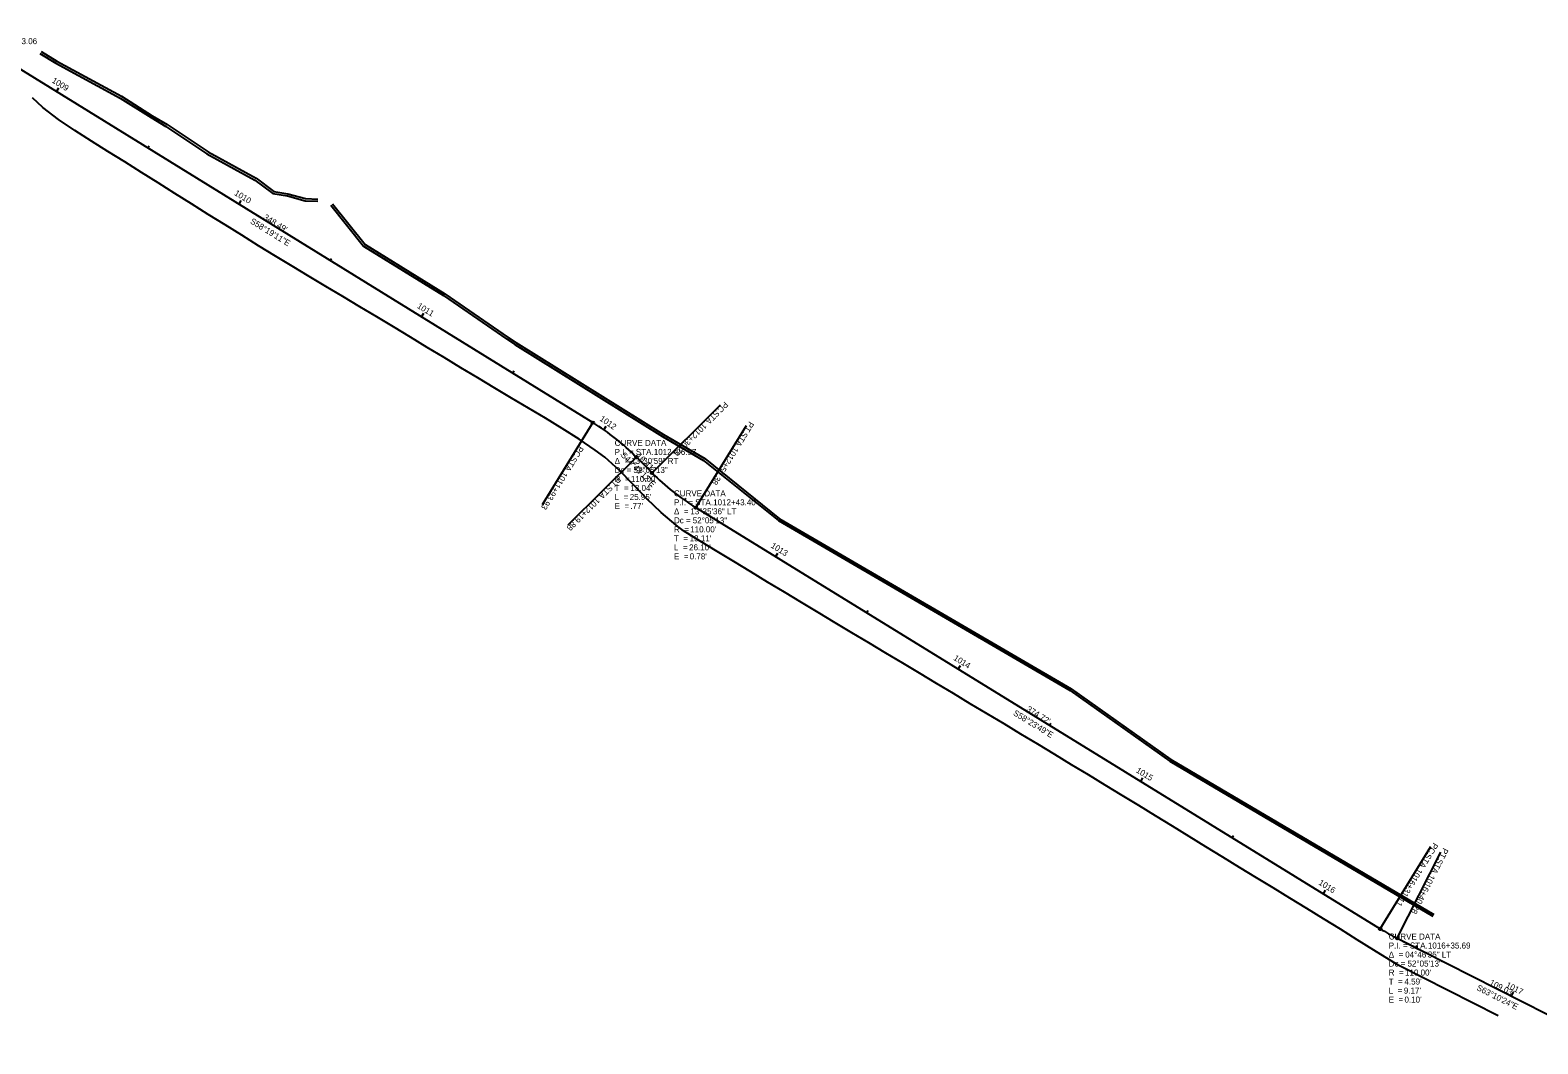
# Model space of a CAD drawing. Extents: x 134217 to 145174, y 333052 to 339902.
# Drawn here: x 134972 to 135675, y 338945 to 339418 of the extents above; entities that cross this region are included whole.
import ezdxf

# ---------------------------------------------------------------- set-up
doc = ezdxf.new("R2010")
doc.units = 0
for name, color, linetype in [('Default', 7, 'Continuous'), ('DR_P_Ditch', 7, 'Continuous'), ('DT_P_Tie', 7, 'Continuous'), ('GE_P_Alignment', 7, 'Continuous'), ('GE_P_Alignment_100_Bearings', 7, 'Continuous'), ('GE_P_Alignment_100_Cardinal_Points', 7, 'Continuous'), ('GE_P_Alignment_100_Curve_Data', 7, 'Continuous'), ('GE_P_Alignment_100_Distances', 7, 'Continuous'), ('GE_P_Alignment_100_Stations', 7, 'Continuous'), ('PM_X_Edge_Line', 7, 'Continuous'), ('SC_Scratch1', 7, 'Continuous'), ('SC_Scratch7', 7, 'Continuous')]:
    doc.layers.add(name, color=color, linetype=linetype)

msp = doc.modelspace()

# ---------------------------------------------------------------- linework, layer by layer
at = {"layer": 'Default'}
msp.add_lwpolyline([(135112.89, 339336.64), (135128.15, 339317.63), (135165.34, 339294.69), (135194.82, 339274.29), (135198.5, 339271.92), (135267.38, 339229.01), (135286.55, 339217.82), (135321.49, 339189.77), (135457.52, 339110.47), (135503.96, 339077.57), (135626.59, 339005.24)], dxfattribs=at)
at = {"layer": 'DR_P_Ditch'}
for p, q in [((134977.07, 339407.65), (134984.38, 339403.14)), ((134984.38, 339403.14), (135014.51, 339386.82)), ((135014.51, 339386.82), (135028.92, 339377.69)), ((135028.92, 339377.69), (135035.81, 339373.54)), ((135035.81, 339373.54), (135054.94, 339360.86)), ((135054.94, 339360.86), (135077.35, 339348.54)), ((135077.35, 339348.54), (135085.53, 339342.4)), ((135085.53, 339342.4), (135092.14, 339341.36)), ((135092.14, 339341.36), (135100.32, 339339.05)), ((135100.32, 339339.05), (135106.18, 339338.83))]:
    msp.add_line(p, q, dxfattribs=at)
at = {"layer": 'DT_P_Tie'}
for p, q in [((134976.54, 339406.8), (134983.87, 339402.27)), ((134983.87, 339402.27), (135014, 339385.95)), ((135014, 339385.95), (135028.4, 339376.84)), ((135028.4, 339376.84), (135035.27, 339372.69)), ((135035.27, 339372.69), (135054.42, 339360)), ((135054.42, 339360), (135076.81, 339347.7)), ((135076.81, 339347.7), (135085.13, 339341.45)), ((135085.13, 339341.45), (135091.93, 339340.38)), ((135091.93, 339340.38), (135100.16, 339338.06)), ((135100.16, 339338.06), (135106.14, 339337.83))]:
    msp.add_line(p, q, dxfattribs=at)
msp.add_lwpolyline([(135112.11, 339336.01), (135127.48, 339316.87), (135164.79, 339293.85), (135194.27, 339273.46), (135197.97, 339271.07), (135266.87, 339228.16), (135285.98, 339216.99), (135320.92, 339188.94), (135456.98, 339109.63), (135503.41, 339076.73), (135626.08, 339004.38)], dxfattribs=at)
at = {"layer": 'GE_P_Alignment'}
for p, q in [((134937.83, 339417.61), (135234.4, 339234.59)), ((135254.68, 339218.5), (135262.01, 339211.11)), ((135282.41, 339194.94), (135601.56, 338998.57)), ((135609.56, 338994.1), (135706.86, 338944.89))]:
    msp.add_line(p, q, dxfattribs=at)
for centre, start, end in [((135176.63, 339140.98), 44.80341, 58.3198), ((135340.06, 339288.63), 224.80341, 238.39686), ((135659.21, 339092.26), 238.39686, 243.17324)]:
    msp.add_arc(centre, 110, start, end, dxfattribs=at)
at = {"layer": 'GE_P_Alignment_100_Cardinal_Points'}
for p, q in [((135262.01, 339211.11), (135293.94, 339242.82)), ((135234.4, 339234.59), (135210.77, 339196.3)), ((135282.41, 339194.94), (135306, 339233.27)), ((135254.68, 339218.5), (135222.75, 339186.79)), ((135601.56, 338998.57), (135625.14, 339036.9)), ((135609.56, 338994.1), (135629.87, 339034.26))]:
    msp.add_line(p, q, dxfattribs=at)
for centre in [(135234.4, 339234.59), (135254.68, 339218.5), (135262.01, 339211.11), (135282.41, 339194.94), (135601.56, 338998.57), (135609.56, 338994.1)]:
    msp.add_circle(centre, 0.6, dxfattribs=at)
at = {"layer": 'GE_P_Alignment_100_Stations'}
for p, q in [((134984.26, 339388.96), (134985.31, 339390.66)), ((135026.81, 339362.7), (135027.44, 339363.72)), ((135069.36, 339336.44), (135070.41, 339338.14)), ((135111.91, 339310.18), (135112.54, 339311.2)), ((135154.46, 339283.92), (135155.51, 339285.62)), ((135197.01, 339257.66), (135197.64, 339258.68)), ((135239.47, 339231.26), (135240.61, 339232.9)), ((135277.08, 339198.44), (135277.76, 339199.43)), ((135319.56, 339172.08), (135320.61, 339173.79)), ((135362.15, 339145.88), (135362.78, 339146.9)), ((135404.73, 339119.68), (135405.78, 339121.38)), ((135447.32, 339093.48), (135447.94, 339094.5)), ((135489.9, 339067.28), (135490.95, 339068.98)), ((135532.49, 339041.08), (135533.11, 339042.1)), ((135575.07, 339014.87), (135576.12, 339016.58)), ((135618.24, 338989.71), (135618.78, 338990.78)), ((135662.86, 338967.15), (135663.76, 338968.93))]:
    msp.add_line(p, q, dxfattribs=at)
at = {"layer": 'PM_X_Edge_Line'}
msp.add_lwpolyline([(135656.62, 338957.98), (135610.03, 338981.54), (135598.63, 338988.62), (135590.82, 338993.47), (135583, 338998.32), (135575.17, 339003.15), (135567.32, 339007.99), (135559.48, 339012.79), (135551.66, 339017.6), (135543.83, 339022.36), (135536.01, 339027.17), (135528.16, 339032), (135520.34, 339036.8), (135512.52, 339041.6), (135504.68, 339046.4), (135496.86, 339051.22), (135489.04, 339056), (135481.19, 339060.77), (135473.34, 339065.56), (135465.49, 339070.3), (135457.65, 339075.08), (135449.79, 339079.85), (135441.9, 339084.61), (135434.04, 339089.33), (135426.16, 339094.05), (135418.28, 339098.78), (135410.4, 339103.51), (135402.54, 339108.26), (135394.64, 339112.95), (135386.76, 339117.69), (135378.89, 339122.39), (135370.98, 339127.07), (135363.1, 339131.83), (135355.23, 339136.55), (135347.35, 339141.28), (135339.5, 339146.02), (135331.62, 339150.77), (135323.78, 339155.5), (135315.9, 339160.25), (135308.05, 339164.99), (135300.19, 339169.78), (135292.34, 339174.52), (135284.47, 339179.26), (135276.68, 339184.14), (135273.28, 339186.75), (135266.22, 339192.7), (135259.57, 339199.07), (135253.2, 339205.71), (135246.75, 339212.29), (135239.9, 339218.43), (135235.51, 339221.72), (135227.93, 339226.84), (135220.15, 339231.8), (135212.31, 339236.61), (135204.38, 339241.27), (135196.49, 339245.98), (135188.64, 339250.7), (135180.75, 339255.42), (135172.88, 339260.14), (135165.03, 339264.89), (135157.16, 339269.69), (135149.31, 339274.45), (135141.46, 339279.19), (135133.59, 339283.94), (135125.7, 339288.63), (135117.82, 339293.36), (135109.89, 339298.07), (135102.03, 339302.75), (135094.19, 339307.52), (135086.31, 339312.29), (135078.49, 339317.1), (135070.64, 339321.96), (135062.83, 339326.83), (135054.99, 339331.67), (135047.2, 339336.55), (135039.41, 339341.44), (135031.62, 339346.37), (135023.86, 339351.28), (135016.05, 339356.16), (135008.25, 339361.02), (135000.49, 339365.89), (134992.74, 339370.83), (134985.17, 339376.02), (134977.87, 339381.59), (134973.1, 339386.04)], dxfattribs=at)
at = {"layer": 'SC_Scratch1'}
for p, q in [((134940.29, 339416.09), (135234.4, 339234.59)), ((135254.68, 339218.5), (135262.01, 339211.11)), ((135282.41, 339194.94), (135601.56, 338998.57)), ((135609.56, 338994.1), (135706.86, 338944.89))]:
    msp.add_line(p, q, dxfattribs=at)
for centre, start, end in [((135176.63, 339140.98), 44.80341, 58.3198), ((135340.06, 339288.63), 224.80341, 238.39686), ((135659.21, 339092.26), 238.39686, 243.17324)]:
    msp.add_arc(centre, 110, start, end, dxfattribs=at)
at = {"layer": 'SC_Scratch7'}
for q in [(135610.27, 338995.25), (135619.46, 338989.1)]:
    msp.add_line((135609.57, 338994.1), q, dxfattribs=at)

# ---------------------------------------------------------------- texts
at = {"layer": 'GE_P_Alignment_100_Bearings'}
for s, rotation, p in [('S58°19\'11"E', 328.3198, (135074.29, 339327.76)), ('S44°48\'12"E', 314.80341, (135247.23, 339219.18)), ('S58°23\'49"E', 328.39686, (135430.16, 339098.4)), ('S63°10\'24"E', 333.17324, (135646.29, 338970.15))]:
    msp.add_text(s, height=2.8, rotation=rotation, dxfattribs=at).set_placement(p)
at = {"layer": 'GE_P_Alignment_100_Cardinal_Points'}
for s, rotation, p in [('PC', 224.80341, (135295.8, 339244.61)), (' STA. ', 224.80341, (135292.55, 339241.38)), ('1012+30.29', 224.80341, (135285.84, 339234.72)), (' STA. ', 238.39686, (135305.03, 339231.62)), ('PT', 238.39686, (135307.35, 339235.38)), ('PC', 238.3198, (135227.89, 339223.96)), ('1012+56.38', 238.39686, (135300.08, 339223.57)), (' STA. ', 238.3198, (135225.48, 339220.06)), ('1011+93.93', 238.3198, (135220.52, 339212.01)), ('PT', 224.80341, (135245.85, 339209.67)), (' STA. ', 224.80341, (135242.71, 339206.55)), ('1012+19.88', 224.80341, (135236.01, 339199.89)), (' STA. ', 238.39686, (135624.04, 339035.03)), ('PC', 238.39686, (135626.44, 339038.93)), ('PT', 243.17324, (135631.04, 339036.48)), ('1016+31.11', 238.39686, (135619.09, 339026.98)), (' STA. ', 243.17324, (135629.05, 339032.54)), ('1016+40.28', 243.17324, (135624.79, 339024.1))]:
    msp.add_text(s, height=2.8, rotation=rotation, dxfattribs=at).set_placement(p)
at = {"layer": 'GE_P_Alignment_100_Curve_Data'}
for s, p in [('1008+43.06', (134955.32, 339411.09)), ('CURVE DATA', (135244.54, 339223.74)), ('Δ  = ', (135244.54, 339215.34)), ('P.I. = STA. ', (135244.54, 339219.54)), ('13°30\'59" RT', (135252.21, 339215.34)), ('1012+06.97', (135262.8, 339219.54)), ('Dc = ', (135244.54, 339211.14)), ('R  = ', (135244.54, 339206.94)), ("110.00'", (135252.12, 339206.94)), ('52°05\'13"', (135253.28, 339211.14)), ('T  = ', (135244.54, 339202.74)), ("13.04'", (135251.88, 339202.74)), ('CURVE DATA', (135272.21, 339200.23)), ('L  = ', (135244.54, 339198.54)), ('E  = ', (135244.54, 339194.34)), ("25.95'", (135251.58, 339198.54)), (".77'", (135251.88, 339194.34)), ('P.I. = STA. ', (135272.21, 339196.03)), ('1012+43.40', (135290.48, 339196.03)), ('Δ  = ', (135272.21, 339191.83)), ('Dc = ', (135272.21, 339187.63)), ('13°35\'36" LT', (135279.89, 339191.83)), ('52°05\'13"', (135280.95, 339187.63)), ('T  = ', (135272.21, 339179.23)), ('R  = ', (135272.21, 339183.43)), ("13.11'", (135279.55, 339179.23)), ("110.00'", (135279.79, 339183.43)), ('L  = ', (135272.21, 339175.03)), ('E  = ', (135272.21, 339170.83)), ("26.10'", (135279.25, 339175.03)), ("0.78'", (135279.55, 339170.83)), ('CURVE DATA', (135605.56, 338993.54)), ('P.I. = STA. ', (135605.56, 338989.34)), ('1016+35.69', (135623.83, 338989.34)), ('Δ  = ', (135605.56, 338985.14)), ('04°46\'35" LT', (135613.24, 338985.14)), ('52°05\'13"', (135614.3, 338980.94)), ('Dc = ', (135605.56, 338980.94)), ('R  = ', (135605.56, 338976.74)), ("110.00'", (135613.15, 338976.74)), ('T  = ', (135605.56, 338972.54)), ('L  = ', (135605.56, 338968.34)), ("9.17'", (135612.6, 338968.34)), ("4.59'", (135612.9, 338972.54)), ('E  = ', (135605.56, 338964.14)), ("0.10'", (135612.9, 338964.14))]:
    msp.add_text(s, height=2.8, dxfattribs=at).set_placement(p)
at = {"layer": 'GE_P_Alignment_100_Distances'}
for s, rotation, p in [("348.49'", 328.3198, (135080.45, 339329.64)), ("10.41'", 314.80341, (135254.45, 339218.78)), ("374.72'", 328.39686, (135436.32, 339100.29)), ("109.03'", 333.17324, (135652.27, 338972.55))]:
    msp.add_text(s, height=2.8, rotation=rotation, dxfattribs=at).set_placement(p)
at = {"layer": 'GE_P_Alignment_100_Stations'}
for s, rotation, p in [('1009', 328.3198, (134981.8, 339393.41)), ('1010', 328.3198, (135066.88, 339340.91)), ('1011', 328.3198, (135152.14, 339288.29)), ('1012', 325.15906, (135237.29, 339235.83)), ('1013', 328.39686, (135317.13, 339176.51)), ('1014', 328.39686, (135402.3, 339124.11)), ('1015', 328.39686, (135487.44, 339071.72)), ('1016', 328.39686, (135572.57, 339019.35)), ('1017', 333.17324, (135659.94, 338971.42))]:
    msp.add_text(s, height=2.8, rotation=rotation, dxfattribs=at).set_placement(p)

doc.saveas('drawing.dxf')
